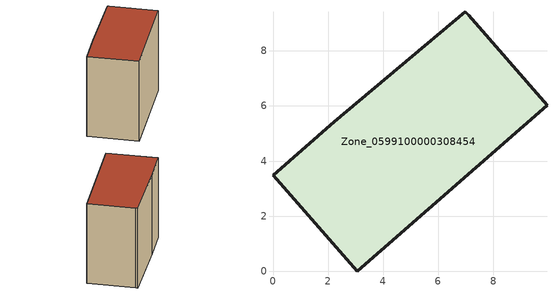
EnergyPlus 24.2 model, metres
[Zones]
Zone_0599100000308454
 floor ground (C_G): 9.95,6.03 3.05,0 0,3.48 2.23,5.43 6.98,9.42 7.11,9.29 z0
 wall outside (C_F): 3.05,0 9.95,6.03 7.11,9.29 6.98,9.42 2.23,5.43 0,3.48 3.05,0 z0:7.96
 roof outside (C_R): 6.98,9.42 2.23,5.43 0,3.48 3.05,0 9.95,6.03 7.11,9.29 z7.96
[BUILDING]
Pand.0599100000308454: North Axis=0; Terrain=City; Loads Convergence Tolerance Value=0.04; Temperature Convergence Tolerance Value=0.4; Solar Distribution=FullExterior; Maximum Number of Warmup Days=25; Minimum Number of Warmup Days=1
[Site:Location]
Rotterdam.The.Hague.AP_ZH_NLD Design_Conditions: Latitude=51.96; Longitude=4.45; Time Zone=1; Elevation=-4.5
[SITE:GROUNDTEMPERATURE:BUILDINGSURFACE]
18, 18, 18, 18, 18, 18, 18, 18, 18, 18, 18, 18
[MATERIAL] Thermal Absorptance=0.9; Solar Absorptance=0.7; Visible Absorptance=0.7
Name | Roughness | Thickness | Conductivity | Density | Specific Heat
G.TI.1946 | MediumSmooth | 0.15 | 1 | 540 | 1210
F.TI.1946 | Rough | 0.3 | 0.857143 | 1920 | 840
R.TI.1946 | MediumRough | 0.2 | 0.1 | 1500 | 1000
[CONSTRUCTION]
C_G: G.TI.1946
C_F: F.TI.1946
C_R: R.TI.1946
[ZONE]
Zone_0599100000308454: Type=1; Multiplier=1; Ceiling Height=Autocalculate; Volume=Autocalculate; Floor Area=autocalculate; Part of Total Floor Area=Yes
[ZONEINFILTRATION:DESIGNFLOWRATE]
Infil_Zone_0599100000308454: Zone or ZoneList or Space or SpaceList=Zone_0599100000308454; Schedule=AlwaysOn; Design Flow Rate Calculation Method=Flow/Area; Flow Rate per Floor Area=0.003; Constant Term Coefficient=1; Temperature Term Coefficient=0; Velocity Term Coefficient=0; Velocity Squared Term Coefficient=0
[HVACTEMPLATE:ZONE:IDEALLOADSAIRSYSTEM]
Zone_0599100000308454: Maximum Heating Supply Air Temperature=50; Minimum Cooling Supply Air Temperature=13; Maximum Heating Supply Air Humidity Ratio=0.0156; Minimum Cooling Supply Air Humidity Ratio=0.0077; Heating Limit=NoLimit; Cooling Limit=NoLimit; Dehumidification Control Type=ConstantSensibleHeatRatio; Cooling Sensible Heat Ratio=0.7; Dehumidification Setpoint=60; Humidification Control Type=None; Humidification Setpoint=30; Outdoor Air Method=None; Outdoor Air Flow Rate per Person=0.00944; Outdoor Air Flow Rate per Zone Floor Area=0; Outdoor Air Flow Rate per Zone=0; Demand Controlled Ventilation Type=None; Outdoor Air Economizer Type=NoEconomizer; Heat Recovery Type=None; Sensible Heat Recovery Effectiveness=0.7; Latent Heat Recovery Effectiveness=0.65
[ZONECONTROL:THERMOSTAT]
ThermostatControl_Zone_0599100000308454: Zone or ZoneList=Zone_0599100000308454; Control Type Schedule=DualSetpointControlType; Control 1=Thermostat_Zone_0599100000308454; Temperature Difference Between Cutout And Setpoint=0
[THERMOSTATSETPOINT:DUALSETPOINT]
Thermostat_Zone_0599100000308454: Heating Setpoint Temperature Schedule=HeatingSetpoint_Zone_0599100000308454; Cooling Setpoint Temperature Schedule=CoolingSetpoint_Zone_0599100000308454
[SCHEDULE:COMPACT]
HeatingSetpoint_Zone_0599100000308454: Through: 12/31, For: AllDays, Until: 24:00, 21
CoolingSetpoint_Zone_0599100000308454: Through: 12/31, For: AllDays, Until: 24:00, 24
DualSetpointControlType: Through: 12/31, For: AllDays, Until: 24:00, 4
AlwaysOn: Through: 12/31, For: AllDays, Until: 24:00, 1
